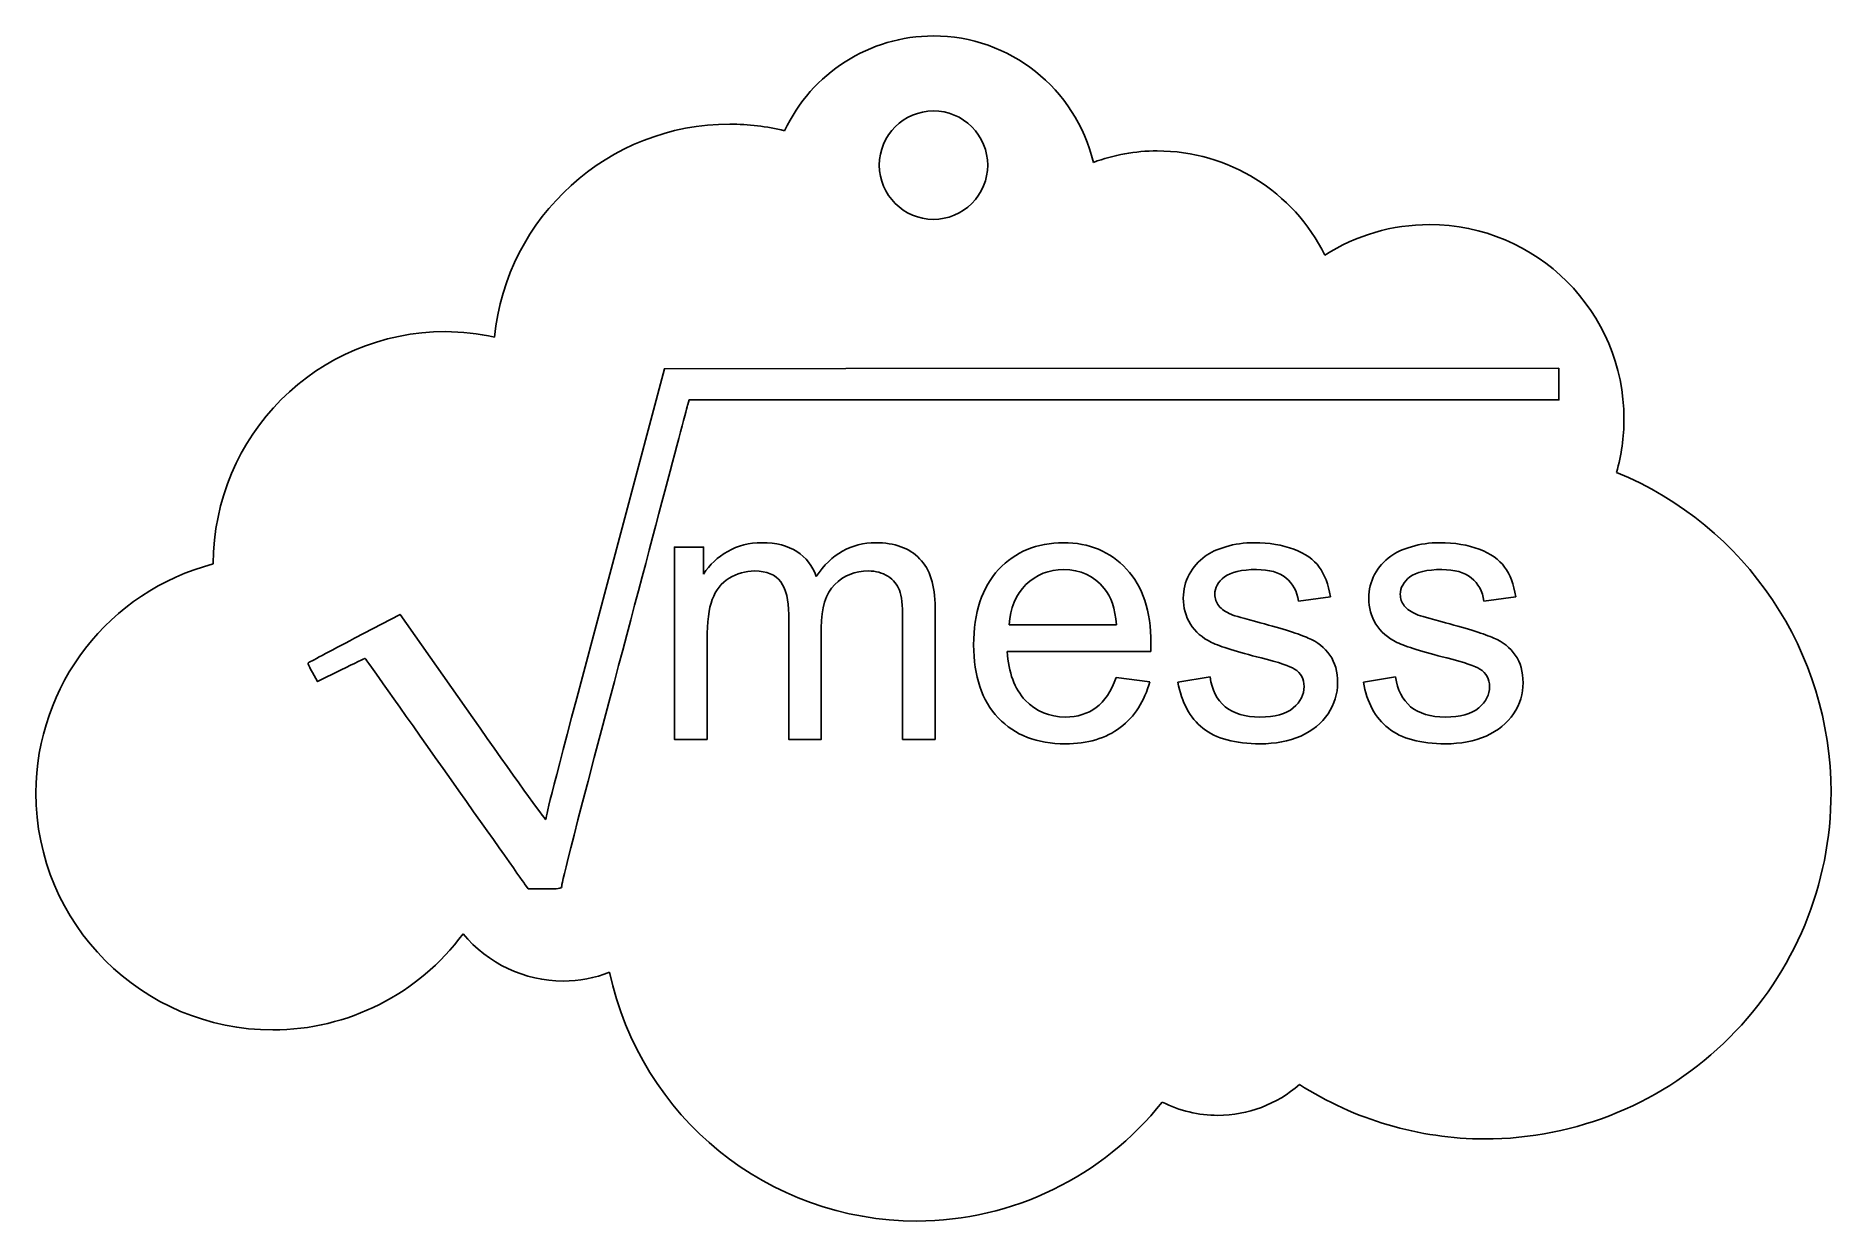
# Model space of a CAD drawing. Extents: x 58.6 to 88.7, y 37.5 to 57.4.
import ezdxf

# ---------------------------------------------------------------- set-up
doc = ezdxf.new("R2010")
doc.units = 0
doc.layers.add('Layer_1', color=7, linetype='CONTINUOUS')

msp = doc.modelspace()

# ---------------------------------------------------------------- linework, layer by layer
at = {"layer": 'Layer_1', "color": 1}
for points in [[(73.657243, 57.356952), (73.657243, 57.356952)], [(73.657243, 56.101836), (73.657243, 56.101836)]]:
    msp.add_lwpolyline(points, dxfattribs=at)
at = {"layer": 'Layer_1', "color": 7}
for points in [[(84.124269, 51.799048), (72.192665, 51.793536), (69.153264, 51.788575), (67.781289, 46.634161)], [(69.545731, 51.187752), (69.567227, 51.264923), (72.39937, 51.264923), (84.124269, 51.264923), (84.124269, 51.53171), (84.124269, 51.799048), (84.124269, 51.799048)], [(69.809761, 48.351749), (69.809761, 48.803745), (69.321937, 48.803745), (69.321937, 45.584648), (69.867639, 45.584648), (69.867639, 47.25483)], [(70.785965, 48.876507), (70.785965, 48.876507)], [(75.832341, 48.876507), (75.832341, 48.876507)], [(79.023876, 48.876507), (79.023876, 48.876507)], [(82.12777, 48.876507), (82.12777, 48.876507)], [(75.838403, 48.427816), (75.838403, 48.427816)], [(73.140756, 47.612569), (73.140756, 45.584648), (73.683701, 45.584648), (73.683701, 47.79447)], [(79.766914, 47.900303), (80.299938, 47.973063)], [(82.870257, 47.900303), (83.403832, 47.973063)], [(65.945743, 45.946798), (64.72921, 47.677613), (63.967431, 47.277981)], [(71.234653, 47.675959), (71.234653, 45.584648), (71.779805, 45.584648), (71.779805, 47.454923)], [(76.720347, 47.503428), (74.923385, 47.503428)], [(74.893068, 47.05474), (77.293611, 47.05474)], [(63.263529, 46.702513), (63.349519, 46.553133), (63.745841, 46.749918)], [(77.278176, 46.551479), (76.714285, 46.621484)], [(78.287451, 46.630303), (77.747814, 46.545417)], [(81.391345, 46.630303), (80.851705, 46.545417)], [(66.812803, 43.171427), (66.87509, 43.083786), (67.1507, 43.083786)]]:
    msp.add_lwpolyline(points, dxfattribs=at)
at = {"layer": 'Layer_1', "color": 1}
for points in [[(73.657243, 57.356952), (72.589188, 57.355636), (71.618188, 56.736945), (71.165751, 55.769452)], [(76.333395, 55.241389), (76.037988, 56.480642), (74.931217, 57.355571), (73.657243, 57.356952)], [(72.750494, 55.194534), (72.750406, 55.695444), (73.156333, 56.101619), (73.657243, 56.101836)], [(73.657243, 56.101836), (73.897887, 56.101879), (74.128688, 56.006302), (74.298849, 55.83614)], [(70.249632, 55.88135), (68.216188, 55.879257), (66.513958, 54.33918), (66.308992, 52.316091)], [(71.165751, 55.769452), (70.865775, 55.842287), (70.55832, 55.879841), (70.249632, 55.88135)], [(74.298849, 55.83614), (74.46901, 55.665979), (74.564587, 55.435179), (74.564545, 55.194534)], [(77.401649, 55.433213), (77.037125, 55.431803), (76.675635, 55.366891), (76.333395, 55.241389)], [(80.208989, 53.688616), (79.680118, 54.755788), (78.59268, 55.431566), (77.401649, 55.433213)], [(73.657243, 54.287235), (73.156334, 54.287453), (72.750407, 54.693626), (72.750494, 55.194534)], [(74.564545, 55.194534), (74.564586, 54.95389), (74.469009, 54.723091), (74.298848, 54.55293)], [(74.298848, 54.55293), (74.128687, 54.382769), (73.897887, 54.287193), (73.657243, 54.287235)], [(81.956893, 54.200694), (81.337414, 54.199715), (80.731063, 54.022074), (80.208989, 53.688616)], [(85.213472, 50.944115), (85.213388, 52.742639), (83.755417, 54.20061), (81.956893, 54.200694)], [(65.488786, 52.408693), (63.343225, 52.408584), (61.60393, 50.669291), (61.603819, 48.52373)], [(66.308992, 52.316091), (66.039654, 52.375996), (65.764701, 52.407038), (65.488786, 52.408693)], [(85.08945, 50.054452), (85.171686, 50.343854), (85.213424, 50.643256), (85.213472, 50.944115)], [(88.680064, 44.698295), (88.677992, 47.045977), (87.260349, 49.16069), (85.08945, 50.054452)], [(61.603819, 48.521523), (59.857468, 48.068268), (58.637324, 46.493136), (58.634974, 44.688925)], [(61.603819, 48.52373), (61.603819, 48.522994), (61.603819, 48.522258), (61.603819, 48.521523)], [(58.634974, 44.688925), (58.634987, 42.499181), (60.410122, 40.724046), (62.599866, 40.724033)], [(86.982104, 40.598411), (88.069386, 41.685796), (88.680163, 43.160573), (88.680064, 44.698295)], [(62.599866, 40.724033), (63.856498, 40.725783), (65.037906, 41.323132), (65.784236, 42.334131)], [(65.784236, 42.334131), (66.196933, 41.833512), (66.811684, 41.543421), (67.460481, 41.543138)], [(67.460481, 41.543138), (67.725934, 41.544029), (67.988978, 41.593537), (68.236592, 41.68921)], [(68.236592, 41.68921), (68.753955, 39.262142), (70.897284, 37.526849), (73.378881, 37.525882)], [(82.882382, 38.900062), (84.420103, 38.900109), (85.894823, 39.511026), (86.982104, 40.598411)], [(78.418092, 39.29473), (78.920275, 39.295345), (79.404975, 39.47919), (79.781245, 39.811769)], [(79.781245, 39.811769), (80.707628, 39.220032), (81.783143, 38.90384), (82.882382, 38.900062)], [(73.378881, 37.525882), (74.97973, 37.530316), (76.491429, 38.263543), (77.485985, 39.517973)], [(77.485985, 39.517973), (77.774841, 39.371383), (78.094168, 39.294903), (78.418092, 39.29473)]]:
    msp.add_open_spline(points, degree=3, dxfattribs=at)
at = {"layer": 'Layer_1', "color": 7}
for points in [[(68.100993, 45.740643), (68.883945, 48.694226), (69.53399, 51.145396), (69.545731, 51.187752)], [(70.213251, 48.730985), (70.045535, 48.636012), (69.910796, 48.509362), (69.809761, 48.351749)], [(70.785965, 48.876507), (70.571772, 48.876507), (70.380967, 48.827976), (70.213251, 48.730985)], [(71.370802, 48.727677), (71.219252, 48.826692), (71.024403, 48.876507), (70.785965, 48.876507)], [(71.694918, 48.312613), (71.632276, 48.490433), (71.524374, 48.628665), (71.370802, 48.727677)], [(72.689311, 48.876507), (72.281133, 48.876507), (71.949522, 48.68846), (71.694918, 48.312613)], [(73.425733, 48.609717), (73.253978, 48.78754), (73.008577, 48.876507), (72.689311, 48.876507)], [(75.832341, 48.876507), (75.387793, 48.876507), (75.026401, 48.726876), (74.747549, 48.427816)], [(76.887366, 48.436636), (76.614576, 48.729636), (76.262744, 48.876507), (75.832341, 48.876507)], [(78.551484, 48.80981), (78.405996, 48.767375), (78.290742, 48.714802), (78.205872, 48.65216)], [(79.023876, 48.876507), (78.85616, 48.876507), (78.698993, 48.854265), (78.551484, 48.80981)], [(79.688092, 48.767366), (79.498148, 48.840112), (79.276462, 48.876507), (79.023876, 48.876507)], [(80.112526, 48.47026), (80.021597, 48.595544), (79.880054, 48.694621), (79.688092, 48.767366)], [(81.654825, 48.80981), (81.509337, 48.767375), (81.394633, 48.714802), (81.309766, 48.65216)], [(82.12777, 48.876507), (81.960051, 48.876507), (81.802334, 48.854265), (81.654825, 48.80981)], [(82.791433, 48.767366), (82.601489, 48.840112), (82.380353, 48.876507), (82.12777, 48.876507)], [(83.215869, 48.47026), (83.124937, 48.595544), (82.983397, 48.694621), (82.791433, 48.767366)], [(70.236952, 48.282297), (70.368298, 48.363125), (70.511125, 48.403562), (70.664697, 48.403562)], [(70.664697, 48.403562), (70.866765, 48.403562), (71.012349, 48.342904), (71.101258, 48.221661)], [(72.004149, 48.17591), (72.153678, 48.327464), (72.341726, 48.403562), (72.568043, 48.403562)], [(72.568043, 48.403562), (72.693324, 48.403562), (72.802513, 48.373968), (72.895466, 48.315368)], [(73.683701, 47.79447), (73.683701, 48.162231), (73.597493, 48.433921), (73.425733, 48.609717)], [(74.747549, 48.427816), (74.468696, 48.128757), (74.329174, 47.708178), (74.329174, 47.166636)], [(75.205057, 48.17591), (75.376814, 48.343629), (75.58784, 48.427816), (75.838403, 48.427816)], [(75.838403, 48.427816), (76.115235, 48.427816), (76.340414, 48.322672), (76.514192, 48.11252)], [(77.296368, 47.20026), (77.296368, 47.731695), (77.160157, 48.143638), (76.887366, 48.436636)], [(78.205872, 48.65216), (78.092718, 48.571335), (78.00246, 48.468947), (77.935777, 48.345687)], [(78.52723, 48.303243), (78.634328, 48.386093), (78.813, 48.427816), (79.063562, 48.427816)], [(79.063562, 48.427816), (79.275734, 48.427816), (79.439519, 48.381312), (79.554697, 48.288359)], [(80.299938, 47.973063), (80.265586, 48.181191), (80.203455, 48.346999), (80.112526, 48.47026)], [(81.309766, 48.65216), (81.196609, 48.571335), (81.106351, 48.468947), (81.039671, 48.345687)], [(81.630574, 48.303243), (81.737668, 48.386093), (81.916894, 48.427816), (82.167456, 48.427816)], [(82.167456, 48.427816), (82.379628, 48.427816), (82.54286, 48.381312), (82.658037, 48.288359)], [(83.403832, 47.973063), (83.36948, 48.181191), (83.306799, 48.346999), (83.215869, 48.47026)], [(69.955283, 47.927865), (70.013884, 48.083454), (70.107632, 48.201468), (70.236952, 48.282297)], [(71.101258, 48.221661), (71.190169, 48.100422), (71.234653, 47.918439), (71.234653, 47.675959)], [(71.779805, 47.454923), (71.779805, 47.786314), (71.854619, 48.026383), (72.004149, 48.17591)], [(72.895466, 48.315368), (72.988416, 48.25677), (73.051834, 48.179198), (73.086186, 48.082204)], [(73.086186, 48.082204), (73.122559, 47.987234), (73.140756, 47.830803), (73.140756, 47.612569)], [(74.923385, 47.503428), (74.941571, 47.784302), (75.03532, 48.008197), (75.205057, 48.17591)], [(76.514192, 48.11252), (76.627349, 47.977136), (76.696102, 47.774198), (76.720347, 47.503428)], [(77.935777, 48.345687), (77.871117, 48.224444), (77.838763, 48.092277), (77.838763, 47.948812)], [(78.366276, 48.012752), (78.366276, 48.123888), (78.420135, 48.220394), (78.52723, 48.303243)], [(79.554697, 48.288359), (79.671895, 48.195409), (79.742665, 48.065999), (79.766914, 47.900303)], [(81.039671, 48.345687), (80.975008, 48.224444), (80.942657, 48.092277), (80.942657, 47.948812)], [(81.47017, 48.012752), (81.47017, 48.123888), (81.523476, 48.220394), (81.630574, 48.303243)], [(82.658037, 48.288359), (82.775239, 48.195409), (82.846009, 48.065999), (82.870257, 47.900303)], [(69.867639, 47.25483), (69.867639, 47.547828), (69.896682, 47.772271), (69.955283, 47.927865)], [(77.838763, 47.948812), (77.838763, 47.791196), (77.878469, 47.646899), (77.957274, 47.515556)], [(78.432973, 47.821479), (78.388518, 47.878059), (78.366276, 47.94203), (78.366276, 48.012752)], [(78.642436, 47.675959), (78.547462, 47.71435), (78.477429, 47.762878), (78.432973, 47.821479)], [(80.942657, 47.948812), (80.942657, 47.791196), (80.98236, 47.646899), (81.061168, 47.515556)], [(81.536867, 47.821479), (81.492412, 47.878059), (81.47017, 47.94203), (81.47017, 48.012752)], [(81.745777, 47.675959), (81.650806, 47.71435), (81.581323, 47.762878), (81.536867, 47.821479)], [(77.957274, 47.515556), (78.038102, 47.386233), (78.155377, 47.283845), (78.308951, 47.209079)], [(79.124198, 47.536502), (78.857469, 47.609248), (78.696992, 47.655752), (78.642436, 47.675959)], [(79.930625, 47.281842), (79.779074, 47.348522), (79.510148, 47.433449), (79.124198, 47.536502)], [(81.061168, 47.515556), (81.141993, 47.386233), (81.25872, 47.283845), (81.412292, 47.209079)], [(82.228092, 47.536502), (81.961361, 47.609248), (81.800333, 47.655752), (81.745777, 47.675959)], [(83.033966, 47.281842), (82.882418, 47.348522), (82.614039, 47.433449), (82.228092, 47.536502)], [(63.967431, 47.277981), (63.548466, 47.058107), (63.199687, 46.872261), (63.19187, 46.865121)], [(77.293611, 47.05474), (77.295623, 47.1194), (77.296368, 47.167928), (77.296368, 47.20026)], [(78.308951, 47.209079), (78.46454, 47.136334), (78.742294, 47.049389), (79.142387, 46.948354)], [(80.291119, 46.996862), (80.204228, 47.122143), (80.084196, 47.217179), (79.930625, 47.281842)], [(81.412292, 47.209079), (81.567884, 47.136334), (81.846186, 47.049389), (82.246281, 46.948354)], [(83.395013, 46.996862), (83.308125, 47.122143), (83.18754, 47.217179), (83.033966, 47.281842)], [(63.745841, 46.749918), (63.963728, 46.857893), (64.144248, 46.943277), (64.147127, 46.940088)], [(64.147127, 46.940088), (64.150006, 46.936896), (64.737231, 46.107151), (65.451855, 45.09627)], [(74.329174, 47.166636), (74.329174, 46.643283), (74.46667, 46.236121), (74.741484, 45.945144)], [(75.19293, 46.242248), (75.013089, 46.430171), (74.913273, 46.701121), (74.893068, 47.05474)], [(79.142387, 46.948354), (79.439426, 46.87359), (79.62545, 46.812193), (79.700216, 46.763699)], [(80.421206, 46.530535), (80.421206, 46.716435), (80.378009, 46.871581), (80.291119, 46.996862)], [(82.246281, 46.948354), (82.54332, 46.87359), (82.728793, 46.812193), (82.80356, 46.763699)], [(83.5251, 46.530535), (83.5251, 46.716435), (83.481901, 46.871581), (83.395013, 46.996862)], [(63.19187, 46.865121), (63.184041, 46.857969), (63.216211, 46.78471), (63.263529, 46.702513)], [(67.781289, 46.634161), (67.24352, 44.61419), (67.170308, 44.283798), (67.167785, 44.244645)], [(76.714285, 46.621484), (76.631436, 46.391126), (76.51949, 46.2233), (76.378043, 46.118225)], [(78.539357, 46.133107), (78.401954, 46.248287), (78.317762, 46.414093), (78.287451, 46.630303)], [(79.700216, 46.763699), (79.807311, 46.692974), (79.86062, 46.595915), (79.86062, 46.472657)], [(81.642701, 46.133107), (81.505292, 46.248287), (81.421656, 46.414093), (81.391345, 46.630303)], [(82.80356, 46.763699), (82.910655, 46.692974), (82.964514, 46.595915), (82.964514, 46.472657)], [(76.784287, 45.78474), (77.024749, 45.966599), (77.189268, 46.222109), (77.278176, 46.551479)], [(77.747814, 46.545417), (77.808435, 46.203922), (77.947952, 45.946392), (78.166186, 45.772613)], [(79.86062, 46.472657), (79.86062, 46.335249), (79.799959, 46.215217), (79.678719, 46.11216)], [(80.260802, 46.015147), (80.3679, 46.176801), (80.421206, 46.348674), (80.421206, 46.530535)], [(80.851705, 46.545417), (80.912327, 46.203922), (81.051846, 45.946392), (81.270077, 45.772613)], [(82.964514, 46.472657), (82.964514, 46.335249), (82.903853, 46.215217), (82.782613, 46.11216)], [(83.364697, 46.015147), (83.471791, 46.176801), (83.5251, 46.348674), (83.5251, 46.530535)], [(75.865965, 45.960576), (75.597216, 45.960576), (75.37277, 46.054325), (75.19293, 46.242248)], [(76.378043, 46.118225), (76.236596, 46.013148), (76.066009, 45.960576), (75.865965, 45.960576)], [(79.12089, 45.960576), (78.872348, 45.960576), (78.678786, 46.017929), (78.539357, 46.133107)], [(79.678719, 46.11216), (79.557479, 46.011128), (79.371455, 45.960576), (79.12089, 45.960576)], [(79.803295, 45.642526), (80.00334, 45.731434), (80.155728, 45.855513), (80.260802, 46.015147)], [(82.224784, 45.960576), (81.976239, 45.960576), (81.782124, 46.017929), (81.642701, 46.133107)], [(82.782613, 46.11216), (82.661373, 46.011128), (82.475347, 45.960576), (82.224784, 45.960576)], [(82.906636, 45.642526), (83.106683, 45.731434), (83.259622, 45.855513), (83.364697, 46.015147)], [(67.167785, 44.244645), (67.157735, 44.238168), (66.611638, 44.998957), (65.945743, 45.946798)], [(67.435676, 43.116857), (67.426476, 43.10302), (67.41591, 43.156258), (68.100993, 45.740643)], [(74.741484, 45.945144), (75.018316, 45.656188), (75.39184, 45.511888), (75.862657, 45.511888)], [(75.862657, 45.511888), (76.23648, 45.511888), (76.543829, 45.602879), (76.784287, 45.78474)], [(78.166186, 45.772613), (78.386438, 45.598835), (78.705919, 45.511888), (79.124198, 45.511888)], [(81.270077, 45.772613), (81.490332, 45.598835), (81.80981, 45.511888), (82.228092, 45.511888)], [(79.124198, 45.511888), (79.376781, 45.511888), (79.603247, 45.555638), (79.803295, 45.642526)], [(82.228092, 45.511888), (82.480672, 45.511888), (82.706591, 45.555638), (82.906636, 45.642526)], [(65.451855, 45.09627), (66.166481, 44.085387), (66.778626, 43.219428), (66.812803, 43.171427)], [(67.1507, 43.083786), (67.385486, 43.083786), (67.424046, 43.088166), (67.435676, 43.116857)]]:
    msp.add_open_spline(points, degree=3, dxfattribs=at)

doc.saveas('drawing.dxf')
